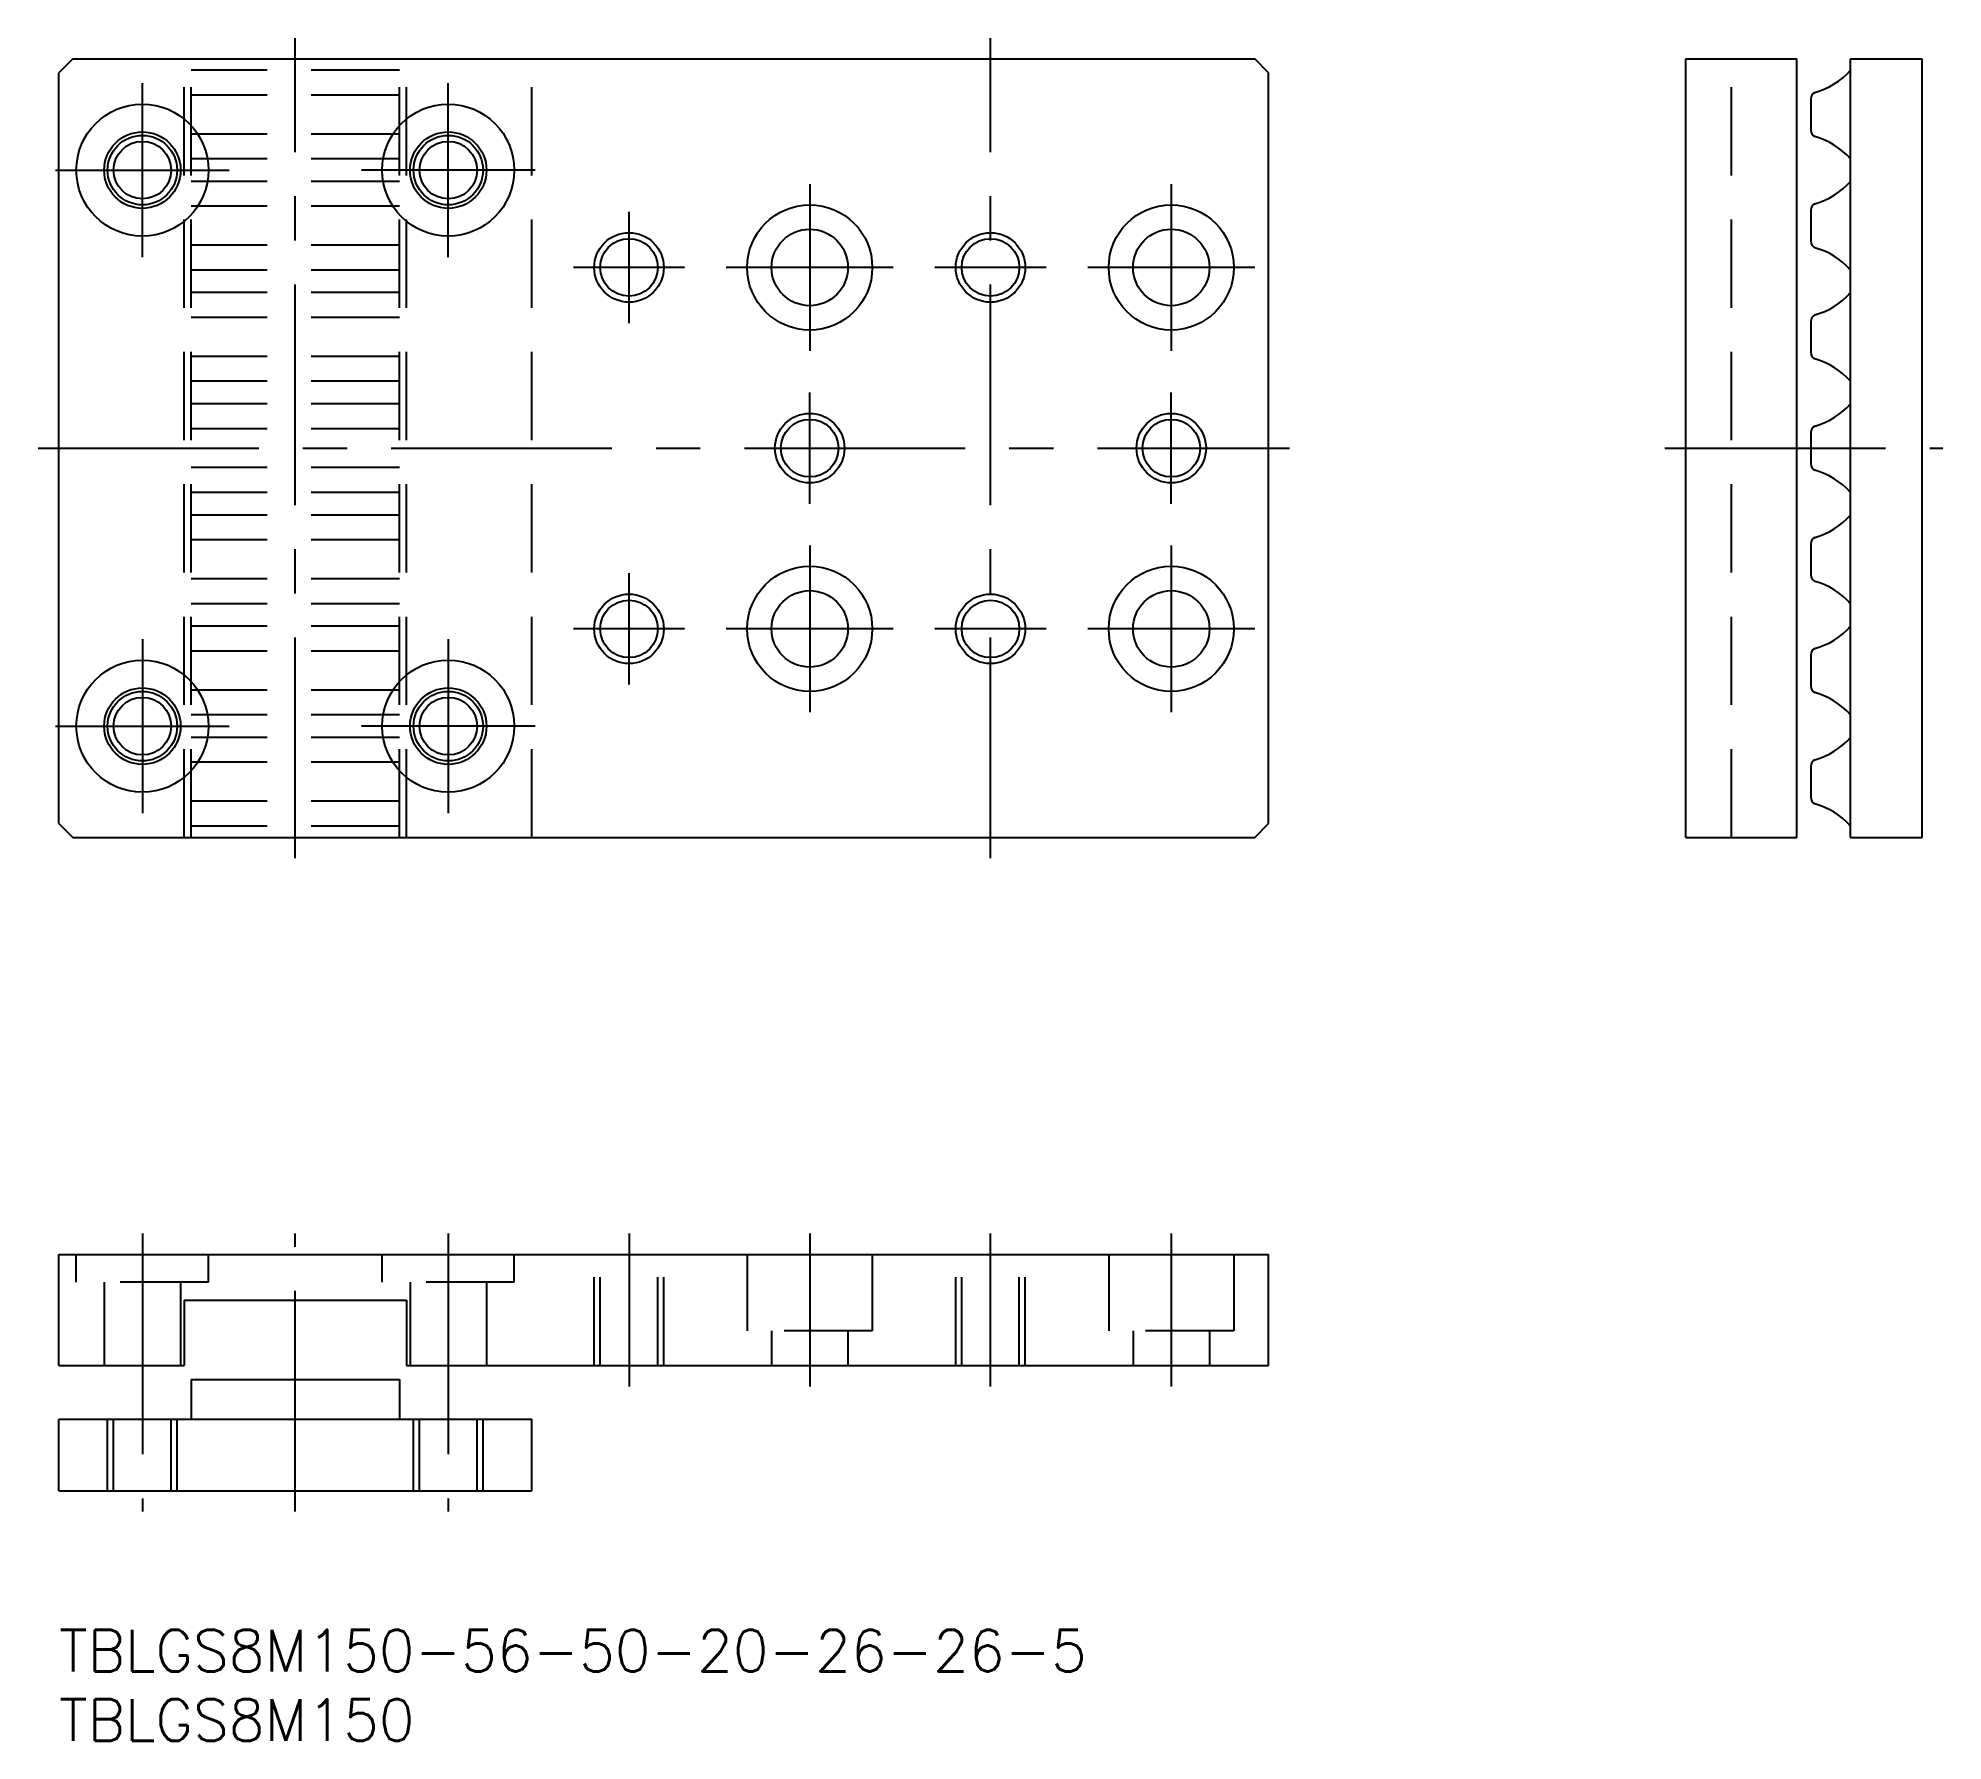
# Model space of a CAD drawing. Extents: x -2 to 136, y -8 to 114.
import ezdxf

# ---------------------------------------------------------------- set-up
doc = ezdxf.new("R2010")
doc.units = 0
doc.header["$LTSCALE"] = 0.5
doc.linetypes.add('CENTER', pattern=[50.8, 31.75, -6.35, 6.35, -6.35])
doc.linetypes.add('DASHED', pattern=[19.05, 12.7, -6.35])
for name, color, linetype in [('MSM_CENTER', 1, 'CENTER'), ('MSM_CONTINUOUS', 7, 'CONTINUOUS'), ('MSM_DASHED', 4, 'DASHED'), ('MSM_NARROW', 5, 'CONTINUOUS'), ('MSM_PART_NUMBER', 7, 'CONTINUOUS')]:
    doc.layers.add(name, color=color, linetype=linetype)
doc.styles.get("Standard").update_dxf_attribs({"font": 'txt.shx', "height": 2, "bigfont": 'bigfont.shx'})

# ---------------------------------------------------------------- blocks, each defined once
blk = doc.blocks.new('*U55')
at = {"layer": 'MSM_PART_NUMBER'}
blk.add_text('TBLGS8M150-56-50-20-26-26-5', height=3, dxfattribs=at).set_placement((0, -3))
blk = doc.blocks.new('*U56')
at = {"layer": 'MSM_PART_NUMBER'}
blk.add_text('TBLGS8M150', height=3, dxfattribs=at).set_placement((0, -8))

msp = doc.modelspace()

# ---------------------------------------------------------------- linework, layer by layer
at = {"layer": 'MSM_CENTER'}
for p, q in [((17, 55.5), (17, 114.5)), ((67, 55.5), (67, 114.5)), ((6, 98.75), (6, 111.25)), ((28, 98.75), (28, 111.25)), ((-0.25, 105), (12.25, 105)), ((34.25, 105), (21.75, 105)), ((54, 104), (54, 92)), ((80, 104), (80, 92)), ((41, 94), (41, 102)), ((45, 98), (37, 98)), ((60, 98), (48, 98)), ((71, 98), (63, 98)), ((86, 98), (74, 98)), ((54, 81), (54, 89)), ((80, 81), (80, 89)), ((-1.5, 85), (88.5, 85)), ((115.5, 85), (135.5, 85)), ((54, 78), (54, 66)), ((80, 78), (80, 66)), ((41, 68), (41, 76)), ((6, 71.25), (6, 58.75)), ((28, 71.25), (28, 58.75)), ((45, 72), (37, 72)), ((60, 72), (48, 72)), ((71, 72), (63, 72)), ((86, 72), (74, 72)), ((-0.25, 65), (12.25, 65)), ((34.25, 65), (21.75, 65)), ((6, 28.5), (6, 8.5)), ((17, 8.5), (17, 28.5)), ((28, 28.5), (28, 8.5)), ((41, 28.5), (41, 17.5)), ((54, 28.5), (54, 17.5)), ((67, 17.5), (67, 28.5)), ((80, 28.5), (80, 17.5))]:
    msp.add_line(p, q, dxfattribs=at)
at = {"layer": 'MSM_CONTINUOUS'}
for p, q in [((1, 113), (0, 112)), ((1, 113), (86, 113)), ((87, 112), (86, 113)), ((117, 57), (117, 113)), ((117, 113), (125, 113)), ((125, 57), (125, 113)), ((128.85, 57), (128.85, 113)), ((128.85, 113), (134, 113)), ((134, 57), (134, 113)), ((0, 58), (0, 112)), ((87, 58), (87, 112)), ((126, 110.12), (126, 107.88)), ((126, 102.12), (126, 99.88)), ((126, 94.12), (126, 91.88)), ((126, 86.12), (126, 83.88)), ((126, 78.12), (126, 75.88)), ((126, 70.12), (126, 67.88)), ((126, 62.12), (126, 59.88)), ((0, 58), (1, 57)), ((86, 57), (87, 58)), ((1, 57), (86, 57)), ((117, 57), (125, 57)), ((128.85, 57), (134, 57)), ((0, 27), (87, 27)), ((0, 19), (0, 27)), ((87, 19), (87, 27)), ((9, 23.7), (25, 23.7)), ((9, 23.7), (9, 19)), ((25, 23.7), (25, 19)), ((0, 19), (9, 19)), ((9.5, 18), (24.5, 18)), ((9.5, 18), (9.5, 15.15)), ((24.5, 18), (24.5, 15.15)), ((25, 19), (87, 19)), ((0, 10), (0, 15.15)), ((0, 15.15), (34, 15.15)), ((34, 10), (34, 15.15)), ((0, 10), (34, 10))]:
    msp.add_line(p, q, dxfattribs=at)
for centre, radius in [((6, 105), 4.75), ((28, 105), 4.75), ((6, 105), 2.75), ((6, 105), 2.07), ((28, 105), 2.75), ((28, 105), 2.07), ((54, 98), 4.5), ((80, 98), 4.5), ((41, 98), 2.07), ((54, 98), 2.75), ((67, 98), 2.07), ((80, 98), 2.75), ((54, 85), 2.07), ((80, 85), 2.07), ((54, 72), 4.5), ((80, 72), 4.5), ((41, 72), 2.07), ((54, 72), 2.75), ((67, 72), 2.07), ((80, 72), 2.75), ((6, 65), 4.75), ((28, 65), 4.75), ((6, 65), 2.75), ((28, 65), 2.75), ((6, 65), 2.07), ((28, 65), 2.07)]:
    msp.add_circle(centre, radius, dxfattribs=at)
for centre, radius, start, end in [((124.92, 115.6), 5.2, 285.3045, 319.0086), ((126.51, 110.12), 0.51, 114.62, 180), ((126.51, 107.88), 0.51, 180, 245.38), ((124.92, 102.4), 5.2, 40.9914, 74.6955), ((124.92, 107.6), 5.2, 285.3045, 319.0086), ((126.51, 102.12), 0.51, 114.62, 180), ((126.51, 99.88), 0.51, 180, 245.38), ((124.92, 94.4), 5.2, 40.9914, 74.6955), ((124.92, 99.6), 5.2, 285.3045, 319.0086), ((126.51, 94.12), 0.51, 114.62, 180), ((126.51, 91.88), 0.51, 180, 245.38), ((124.92, 86.4), 5.2, 40.9914, 74.6955), ((124.92, 91.6), 5.2, 285.3045, 319.0086), ((126.51, 86.12), 0.51, 114.62, 180), ((126.51, 83.88), 0.51, 180, 245.38), ((124.92, 78.4), 5.2, 40.9914, 74.6955), ((124.92, 83.6), 5.2, 285.3045, 319.0086), ((126.51, 78.12), 0.51, 114.62, 180), ((126.51, 75.88), 0.51, 180, 245.38), ((124.92, 70.4), 5.2, 40.9914, 74.6955), ((124.92, 75.6), 5.2, 285.3045, 319.0086), ((126.51, 70.12), 0.51, 114.62, 180), ((126.51, 67.88), 0.51, 180, 245.38), ((124.92, 62.4), 5.2, 40.9914, 74.6955), ((124.92, 67.6), 5.2, 285.3045, 319.0086), ((126.51, 62.12), 0.51, 114.62, 180), ((126.51, 59.88), 0.51, 180, 245.38), ((124.92, 54.4), 5.2, 40.9914, 74.6955)]:
    msp.add_arc(centre, radius, start, end, dxfattribs=at)
at = {"layer": 'MSM_DASHED'}
for p, q in [((9, 57), (9, 113)), ((9.5, 57), (9.5, 113)), ((24.5, 57), (24.5, 113)), ((25, 57), (25, 113)), ((34, 57), (34, 113)), ((120.3, 57), (120.3, 113)), ((24.5, 112.19), (9.5, 112.19)), ((24.5, 110.4), (9.5, 110.4)), ((24.5, 107.6), (9.5, 107.6)), ((24.5, 105.81), (9.5, 105.81)), ((24.5, 104.19), (9.5, 104.19)), ((24.5, 102.4), (9.5, 102.4)), ((24.5, 99.6), (9.5, 99.6)), ((24.5, 97.81), (9.5, 97.81)), ((24.5, 96.19), (9.5, 96.19)), ((24.5, 94.4), (9.5, 94.4)), ((24.5, 91.6), (9.5, 91.6)), ((24.5, 89.81), (9.5, 89.81)), ((24.5, 88.19), (9.5, 88.19)), ((24.5, 86.4), (9.5, 86.4)), ((24.5, 83.6), (9.5, 83.6)), ((24.5, 81.81), (9.5, 81.81)), ((24.5, 80.19), (9.5, 80.19)), ((24.5, 78.4), (9.5, 78.4)), ((24.5, 75.6), (9.5, 75.6)), ((24.5, 73.81), (9.5, 73.81)), ((24.5, 72.19), (9.5, 72.19)), ((24.5, 70.4), (9.5, 70.4)), ((24.5, 67.6), (9.5, 67.6)), ((24.5, 65.81), (9.5, 65.81)), ((24.5, 64.19), (9.5, 64.19)), ((24.5, 62.4), (9.5, 62.4)), ((24.5, 59.6), (9.5, 59.6)), ((24.5, 57.81), (9.5, 57.81)), ((1.25, 25), (1.25, 27)), ((10.75, 25), (10.75, 27)), ((23.25, 25), (23.25, 27)), ((32.75, 25), (32.75, 27)), ((38.5, 19), (38.5, 27)), ((38.93, 19), (38.93, 27)), ((43.07, 19), (43.07, 27)), ((43.5, 19), (43.5, 27)), ((49.5, 27), (49.5, 21.5)), ((58.5, 27), (58.5, 21.5)), ((64.5, 19), (64.5, 27)), ((64.93, 19), (64.93, 27)), ((69.07, 19), (69.07, 27)), ((69.5, 19), (69.5, 27)), ((75.5, 27), (75.5, 21.5)), ((84.5, 27), (84.5, 21.5)), ((10.75, 25), (1.25, 25)), ((3.25, 25), (3.25, 19)), ((8.75, 25), (8.75, 19)), ((32.75, 25), (23.25, 25)), ((25.25, 25), (25.25, 19)), ((30.75, 25), (30.75, 19)), ((58.5, 21.5), (49.5, 21.5)), ((51.25, 21.5), (51.25, 19)), ((56.75, 21.5), (56.75, 19)), ((84.5, 21.5), (75.5, 21.5)), ((77.25, 21.5), (77.25, 19)), ((82.75, 21.5), (82.75, 19)), ((3.5, 10), (3.5, 15.15)), ((3.93, 10), (3.93, 15.15)), ((8.07, 10), (8.07, 15.15)), ((8.5, 10), (8.5, 15.15)), ((25.5, 10), (25.5, 15.15)), ((25.93, 10), (25.93, 15.15)), ((30.07, 10), (30.07, 15.15)), ((30.5, 10), (30.5, 15.15))]:
    msp.add_line(p, q, dxfattribs=at)
at = {"layer": 'MSM_NARROW'}
for centre in [(6, 105), (28, 105), (41, 98), (67, 98), (54, 85), (80, 85), (41, 72), (67, 72), (6, 65), (28, 65)]:
    msp.add_circle(centre, 2.5, dxfattribs=at)

# ---------------------------------------------------------------- block references
at = {"layer": 'MSM_CONTINUOUS'}
for name in ['*U55', '*U56']:
    msp.add_blockref(name, (0, 0), dxfattribs=at)

doc.saveas('drawing.dxf')
